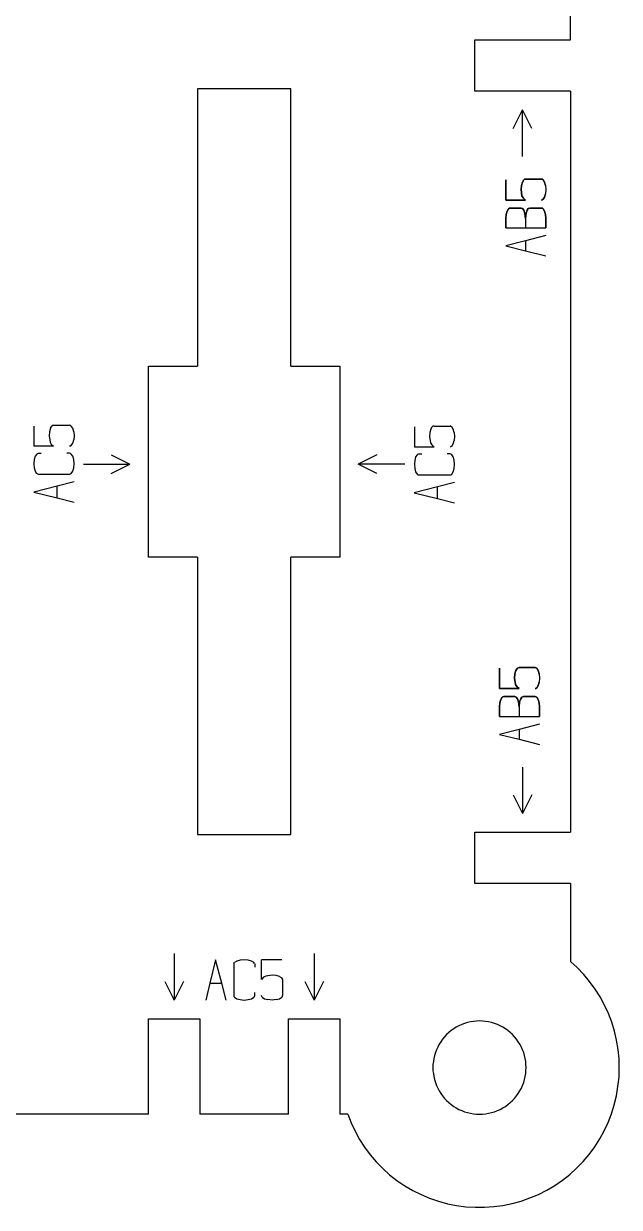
# Model space of a CAD drawing. Header units: millimetres. Extents: x -1665 to -1514, y -292 to -32.
# Drawn here: x -1578.1 to -1514.2, y -292.4 to -165.4 of the extents above; entities that cross this region are included whole.
import ezdxf

# ---------------------------------------------------------------- set-up
doc = ezdxf.new("R2010")
doc.units = ezdxf.units.MM
doc.layers.add('coding', color=2, linetype='Continuous')

msp = doc.modelspace()

# ---------------------------------------------------------------- linework, layer by layer
for p, q in [((-1519.47, -167.11), (-1519.47, -157.61)), ((-1529.72, -172.61), (-1529.72, -167.11)), ((-1529.72, -167.11), (-1519.47, -167.11)), ((-1559.47, -172.36), (-1559.47, -202.11)), ((-1549.47, -172.36), (-1559.47, -172.36)), ((-1549.47, -202.11), (-1549.47, -172.36)), ((-1519.47, -172.61), (-1529.72, -172.61)), ((-1519.47, -172.61), (-1519.47, -252.11)), ((-1564.72, -202.11), (-1559.47, -202.11)), ((-1564.72, -222.61), (-1564.72, -202.11)), ((-1549.47, -202.11), (-1544.22, -202.11)), ((-1544.22, -202.11), (-1544.22, -222.61)), ((-1559.47, -222.61), (-1564.72, -222.61)), ((-1559.47, -222.61), (-1559.47, -252.36)), ((-1549.47, -252.36), (-1549.47, -222.61)), ((-1544.22, -222.61), (-1549.47, -222.61)), ((-1559.47, -252.36), (-1549.47, -252.36)), ((-1529.72, -257.61), (-1529.72, -252.11)), ((-1529.72, -252.11), (-1519.47, -252.11)), ((-1519.47, -257.61), (-1529.72, -257.61)), ((-1519.47, -257.61), (-1519.47, -265.96)), ((-1518.73, -266.63), (-1519.47, -265.96)), ((-1518.04, -267.36), (-1518.73, -266.63)), ((-1517.4, -268.12), (-1518.04, -267.36)), ((-1516.81, -268.93), (-1517.4, -268.12)), ((-1516.27, -269.78), (-1516.81, -268.93)), ((-1515.8, -270.65), (-1516.27, -269.78)), ((-1515.38, -271.56), (-1515.8, -270.65)), ((-1515.03, -272.5), (-1515.38, -271.56)), ((-1564.72, -282.36), (-1564.72, -272.11)), ((-1564.72, -272.11), (-1559.22, -272.11)), ((-1559.22, -272.11), (-1559.22, -282.36)), ((-1549.72, -282.36), (-1549.72, -272.11)), ((-1549.72, -272.11), (-1544.22, -272.11)), ((-1544.22, -272.11), (-1544.22, -282.36)), ((-1531.72, -273.03), (-1531.99, -273.2)), ((-1531.43, -272.87), (-1531.72, -273.03)), ((-1531.13, -272.74), (-1531.43, -272.87)), ((-1530.82, -272.62), (-1531.13, -272.74)), ((-1530.51, -272.53), (-1530.82, -272.62)), ((-1530.19, -272.45), (-1530.51, -272.53)), ((-1529.87, -272.4), (-1530.19, -272.45)), ((-1529.54, -272.37), (-1529.87, -272.4)), ((-1529.22, -272.36), (-1529.54, -272.37)), ((-1528.89, -272.37), (-1529.22, -272.36)), ((-1528.56, -272.4), (-1528.89, -272.37)), ((-1528.24, -272.45), (-1528.56, -272.4)), ((-1527.92, -272.53), (-1528.24, -272.45)), ((-1527.61, -272.62), (-1527.92, -272.53)), ((-1527.3, -272.74), (-1527.61, -272.62)), ((-1527.01, -272.87), (-1527.3, -272.74)), ((-1526.72, -273.03), (-1527.01, -272.87)), ((-1526.44, -273.2), (-1526.72, -273.03)), ((-1514.73, -273.45), (-1515.03, -272.5)), ((-1532.98, -274.06), (-1533.18, -274.31)), ((-1532.75, -273.82), (-1532.98, -274.06)), ((-1532.51, -273.6), (-1532.75, -273.82)), ((-1532.26, -273.39), (-1532.51, -273.6)), ((-1531.99, -273.2), (-1532.26, -273.39)), ((-1526.17, -273.39), (-1526.44, -273.2)), ((-1525.92, -273.6), (-1526.17, -273.39)), ((-1525.68, -273.82), (-1525.92, -273.6)), ((-1525.46, -274.06), (-1525.68, -273.82)), ((-1525.25, -274.31), (-1525.46, -274.06)), ((-1514.51, -274.43), (-1514.73, -273.45)), ((-1533.84, -275.45), (-1533.95, -275.75)), ((-1533.7, -275.15), (-1533.84, -275.45)), ((-1533.55, -274.86), (-1533.7, -275.15)), ((-1533.37, -274.58), (-1533.55, -274.86)), ((-1533.18, -274.31), (-1533.37, -274.58)), ((-1525.06, -274.58), (-1525.25, -274.31)), ((-1524.89, -274.86), (-1525.06, -274.58)), ((-1524.73, -275.15), (-1524.89, -274.86)), ((-1524.6, -275.45), (-1524.73, -275.15)), ((-1524.48, -275.75), (-1524.6, -275.45)), ((-1514.34, -275.41), (-1514.51, -274.43)), ((-1514.25, -276.41), (-1514.34, -275.41)), ((-1534.17, -276.71), (-1534.21, -277.03)), ((-1534.12, -276.38), (-1534.17, -276.71)), ((-1534.05, -276.06), (-1534.12, -276.38)), ((-1533.95, -275.75), (-1534.05, -276.06)), ((-1524.39, -276.06), (-1524.48, -275.75)), ((-1524.31, -276.38), (-1524.39, -276.06)), ((-1524.26, -276.71), (-1524.31, -276.38)), ((-1524.23, -277.03), (-1524.26, -276.71)), ((-1514.22, -277.4), (-1514.25, -276.41)), ((-1534.21, -277.03), (-1534.22, -277.36)), ((-1534.22, -277.36), (-1534.21, -277.69)), ((-1534.21, -277.69), (-1534.17, -278.01)), ((-1534.17, -278.01), (-1534.12, -278.33)), ((-1524.31, -278.33), (-1524.26, -278.01)), ((-1524.26, -278.01), (-1524.23, -277.69)), ((-1524.22, -277.36), (-1524.23, -277.03)), ((-1524.23, -277.69), (-1524.22, -277.36)), ((-1514.25, -278.4), (-1514.22, -277.4)), ((-1534.12, -278.33), (-1534.05, -278.65)), ((-1534.05, -278.65), (-1533.95, -278.97)), ((-1533.95, -278.97), (-1533.84, -279.27)), ((-1533.84, -279.27), (-1533.7, -279.57)), ((-1524.73, -279.57), (-1524.6, -279.27)), ((-1524.6, -279.27), (-1524.48, -278.97)), ((-1524.48, -278.97), (-1524.39, -278.65)), ((-1524.39, -278.65), (-1524.31, -278.33)), ((-1514.36, -279.4), (-1514.25, -278.4)), ((-1533.7, -279.57), (-1533.55, -279.86)), ((-1533.55, -279.86), (-1533.37, -280.14)), ((-1533.37, -280.14), (-1533.18, -280.4)), ((-1533.18, -280.4), (-1532.98, -280.66)), ((-1525.46, -280.66), (-1525.25, -280.4)), ((-1525.25, -280.4), (-1525.06, -280.14)), ((-1525.06, -280.14), (-1524.89, -279.86)), ((-1524.89, -279.86), (-1524.73, -279.57)), ((-1514.76, -281.35), (-1514.52, -280.38)), ((-1514.52, -280.38), (-1514.36, -279.4)), ((-1532.98, -280.66), (-1532.75, -280.89)), ((-1532.75, -280.89), (-1532.51, -281.12)), ((-1532.51, -281.12), (-1532.26, -281.33)), ((-1532.26, -281.33), (-1531.99, -281.52)), ((-1531.99, -281.52), (-1531.72, -281.69)), ((-1531.72, -281.69), (-1531.43, -281.84)), ((-1531.43, -281.84), (-1531.13, -281.98)), ((-1527.3, -281.98), (-1527.01, -281.84)), ((-1527.01, -281.84), (-1526.72, -281.69)), ((-1526.72, -281.69), (-1526.44, -281.52)), ((-1526.44, -281.52), (-1526.17, -281.33)), ((-1526.17, -281.33), (-1525.92, -281.12)), ((-1525.92, -281.12), (-1525.68, -280.89)), ((-1525.68, -280.89), (-1525.46, -280.66)), ((-1515.06, -282.31), (-1514.76, -281.35)), ((-1564.72, -282.36), (-1614.22, -282.36)), ((-1549.72, -282.36), (-1559.22, -282.36)), ((-1543.36, -282.36), (-1544.22, -282.36)), ((-1543.36, -282.36), (-1542.99, -283.29)), ((-1531.13, -281.98), (-1530.82, -282.09)), ((-1530.82, -282.09), (-1530.51, -282.19)), ((-1530.51, -282.19), (-1530.19, -282.26)), ((-1530.19, -282.26), (-1529.87, -282.32)), ((-1529.87, -282.32), (-1529.54, -282.35)), ((-1529.54, -282.35), (-1529.22, -282.36)), ((-1529.22, -282.36), (-1528.89, -282.35)), ((-1528.89, -282.35), (-1528.56, -282.32)), ((-1528.56, -282.32), (-1528.24, -282.26)), ((-1528.24, -282.26), (-1527.92, -282.19)), ((-1527.92, -282.19), (-1527.61, -282.09)), ((-1527.61, -282.09), (-1527.3, -281.98)), ((-1515.42, -283.24), (-1515.06, -282.31)), ((-1542.99, -283.29), (-1542.57, -284.19)), ((-1542.57, -284.19), (-1542.08, -285.07)), ((-1516.32, -285.02), (-1515.84, -284.15)), ((-1515.84, -284.15), (-1515.42, -283.24)), ((-1542.08, -285.07), (-1541.54, -285.91)), ((-1516.86, -285.86), (-1516.32, -285.02)), ((-1541.54, -285.91), (-1540.95, -286.71)), ((-1540.95, -286.71), (-1540.3, -287.47)), ((-1518.1, -287.43), (-1517.45, -286.67)), ((-1517.45, -286.67), (-1516.86, -285.86)), ((-1540.3, -287.47), (-1539.6, -288.18)), ((-1539.6, -288.18), (-1538.86, -288.85)), ((-1519.54, -288.82), (-1518.8, -288.15)), ((-1518.8, -288.15), (-1518.1, -287.43)), ((-1538.86, -288.85), (-1538.07, -289.47)), ((-1538.07, -289.47), (-1537.24, -290.03)), ((-1521.15, -290), (-1520.32, -289.44)), ((-1520.32, -289.44), (-1519.54, -288.82)), ((-1537.24, -290.03), (-1536.38, -290.54)), ((-1536.38, -290.54), (-1535.49, -290.98)), ((-1522.9, -290.96), (-1522.01, -290.51)), ((-1522.01, -290.51), (-1521.15, -290)), ((-1535.49, -290.98), (-1534.57, -291.37)), ((-1534.57, -291.37), (-1533.62, -291.7)), ((-1533.62, -291.7), (-1532.66, -291.96)), ((-1532.66, -291.96), (-1531.68, -292.16)), ((-1526.7, -292.15), (-1525.72, -291.95)), ((-1525.72, -291.95), (-1524.76, -291.68)), ((-1524.76, -291.68), (-1523.82, -291.35)), ((-1523.82, -291.35), (-1522.9, -290.96)), ((-1531.68, -292.16), (-1530.69, -292.29)), ((-1530.69, -292.29), (-1529.69, -292.35)), ((-1529.69, -292.35), (-1528.69, -292.35)), ((-1528.69, -292.35), (-1527.69, -292.28)), ((-1527.69, -292.28), (-1526.7, -292.15))]:
    msp.add_line(p, q)
at = {"layer": 'coding'}
for p, q in [((-1525.59, -176.61), (-1524.59, -174.61)), ((-1524.59, -179.61), (-1524.59, -174.61)), ((-1523.59, -176.61), (-1524.59, -174.61)), ((-1526.4, -184.28), (-1526.4, -182.11)), ((-1526.4, -182.11), (-1526.4, -184.28)), ((-1524.73, -182.72), (-1524.76, -183.16)), ((-1524.76, -183.16), (-1524.73, -182.72)), ((-1524.62, -182.36), (-1524.73, -182.72)), ((-1524.73, -182.72), (-1524.62, -182.36)), ((-1524.47, -182.11), (-1524.62, -182.36)), ((-1524.62, -182.36), (-1524.47, -182.11)), ((-1524.38, -182.05), (-1524.47, -182.11)), ((-1524.47, -182.11), (-1524.38, -182.05)), ((-1524.28, -182.03), (-1524.38, -182.05)), ((-1524.38, -182.05), (-1524.28, -182.03)), ((-1522.57, -182.03), (-1524.28, -182.03)), ((-1524.28, -182.03), (-1522.57, -182.03)), ((-1522.48, -182.05), (-1522.57, -182.03)), ((-1522.57, -182.03), (-1522.48, -182.05)), ((-1522.39, -182.11), (-1522.48, -182.05)), ((-1522.48, -182.05), (-1522.39, -182.11)), ((-1522.23, -182.36), (-1522.39, -182.11)), ((-1522.39, -182.11), (-1522.23, -182.36)), ((-1522.13, -182.72), (-1522.23, -182.36)), ((-1522.23, -182.36), (-1522.13, -182.72)), ((-1522.13, -182.72), (-1522.09, -183.16)), ((-1524.76, -183.16), (-1524.66, -183.83)), ((-1524.66, -183.83), (-1524.76, -183.16)), ((-1524.66, -183.83), (-1524.54, -184.06)), ((-1524.54, -184.06), (-1524.66, -183.83)), ((-1524.54, -184.06), (-1524.28, -184.28)), ((-1524.28, -184.28), (-1524.54, -184.06)), ((-1522.23, -183.96), (-1522.39, -184.2)), ((-1522.39, -184.2), (-1522.23, -183.96)), ((-1522.13, -183.6), (-1522.23, -183.96)), ((-1522.23, -183.96), (-1522.13, -183.6)), ((-1522.09, -183.16), (-1522.13, -183.6)), ((-1524.28, -184.28), (-1526.4, -184.28)), ((-1526.4, -184.28), (-1524.28, -184.28)), ((-1526.1, -185.22), (-1526.26, -185.47)), ((-1526.26, -185.47), (-1526.1, -185.22)), ((-1526.01, -185.16), (-1526.1, -185.22)), ((-1526.1, -185.22), (-1526.01, -185.16)), ((-1525.92, -185.14), (-1526.01, -185.16)), ((-1526.01, -185.16), (-1525.92, -185.14)), ((-1524.75, -185.14), (-1525.92, -185.14)), ((-1525.92, -185.14), (-1524.75, -185.14)), ((-1524.6, -185.19), (-1524.75, -185.14)), ((-1524.75, -185.14), (-1524.6, -185.19)), ((-1524.46, -185.37), (-1524.6, -185.19)), ((-1524.6, -185.19), (-1524.46, -185.37)), ((-1524.35, -185.71), (-1524.46, -185.37)), ((-1524.46, -185.37), (-1524.35, -185.71)), ((-1524.22, -185.7), (-1524.11, -185.37)), ((-1524.11, -185.37), (-1524.22, -185.7)), ((-1524.11, -185.37), (-1523.98, -185.19)), ((-1523.98, -185.19), (-1524.11, -185.37)), ((-1523.98, -185.19), (-1523.83, -185.14)), ((-1523.83, -185.14), (-1523.98, -185.19)), ((-1523.83, -185.14), (-1522.57, -185.14)), ((-1522.57, -185.14), (-1523.83, -185.14)), ((-1522.48, -184.26), (-1522.57, -184.28)), ((-1522.57, -184.28), (-1522.48, -184.26)), ((-1522.57, -185.14), (-1522.47, -185.16)), ((-1522.47, -185.16), (-1522.57, -185.14)), ((-1522.39, -184.2), (-1522.48, -184.26)), ((-1522.48, -184.26), (-1522.39, -184.2)), ((-1522.47, -185.16), (-1522.38, -185.22)), ((-1522.38, -185.22), (-1522.47, -185.16)), ((-1522.38, -185.22), (-1522.23, -185.47)), ((-1522.23, -185.47), (-1522.38, -185.22)), ((-1526.36, -185.83), (-1526.4, -186.26)), ((-1526.4, -186.26), (-1526.36, -185.83)), ((-1526.4, -186.26), (-1526.4, -187.28)), ((-1526.4, -187.28), (-1526.4, -186.26)), ((-1526.26, -185.47), (-1526.36, -185.83)), ((-1526.36, -185.83), (-1526.26, -185.47)), ((-1524.29, -186.26), (-1524.35, -185.71)), ((-1524.35, -185.71), (-1524.29, -186.26)), ((-1524.29, -186.26), (-1524.22, -185.7)), ((-1524.22, -185.7), (-1524.29, -186.26)), ((-1524.29, -186.26), (-1524.29, -187.28)), ((-1522.23, -185.47), (-1522.13, -185.83)), ((-1522.13, -185.83), (-1522.23, -185.47)), ((-1522.13, -185.83), (-1522.09, -186.26)), ((-1522.09, -186.26), (-1522.13, -185.83)), ((-1522.09, -186.26), (-1522.09, -187.28)), ((-1522.09, -187.28), (-1522.09, -186.26)), ((-1526.4, -187.28), (-1524.29, -187.28)), ((-1524.29, -187.28), (-1522.09, -187.28)), ((-1524.29, -188.66), (-1526.41, -189.21)), ((-1526.41, -189.21), (-1524.29, -189.73)), ((-1522.09, -188.09), (-1524.29, -188.66)), ((-1524.29, -188.66), (-1524.29, -189.73)), ((-1524.29, -189.73), (-1522.09, -190.28)), ((-1577.02, -208.53), (-1577.02, -210.7)), ((-1575.35, -209.14), (-1575.39, -209.58)), ((-1575.25, -208.77), (-1575.35, -209.14)), ((-1575.25, -208.77), (-1575.09, -208.53)), ((-1575, -208.47), (-1575.09, -208.53)), ((-1574.91, -208.45), (-1575, -208.47)), ((-1574.91, -208.45), (-1573.2, -208.45)), ((-1573.1, -208.47), (-1573.2, -208.45)), ((-1573.1, -208.47), (-1573.01, -208.53)), ((-1572.86, -208.77), (-1573.01, -208.53)), ((-1572.75, -209.14), (-1572.86, -208.77)), ((-1572.75, -209.14), (-1572.72, -209.58)), ((-1536.21, -208.6), (-1536.21, -210.78)), ((-1534.54, -209.21), (-1534.57, -209.65)), ((-1534.43, -208.85), (-1534.54, -209.21)), ((-1534.43, -208.85), (-1534.28, -208.61)), ((-1534.19, -208.55), (-1534.28, -208.61)), ((-1534.09, -208.53), (-1534.19, -208.55)), ((-1534.09, -208.53), (-1532.38, -208.53)), ((-1532.29, -208.55), (-1532.38, -208.53)), ((-1532.29, -208.55), (-1532.2, -208.61)), ((-1532.04, -208.85), (-1532.2, -208.61)), ((-1531.94, -209.21), (-1532.04, -208.85)), ((-1531.94, -209.21), (-1531.9, -209.65)), ((-1574.91, -210.7), (-1577.02, -210.7)), ((-1575.39, -209.58), (-1575.29, -210.25)), ((-1575.29, -210.25), (-1575.16, -210.48)), ((-1575.16, -210.48), (-1574.91, -210.7)), ((-1573.1, -210.68), (-1573.2, -210.7)), ((-1573.01, -210.62), (-1573.1, -210.68)), ((-1573.01, -210.62), (-1572.86, -210.38)), ((-1572.86, -210.38), (-1572.75, -210.02)), ((-1572.72, -209.58), (-1572.75, -210.02)), ((-1534.09, -210.78), (-1536.21, -210.78)), ((-1534.57, -209.65), (-1534.47, -210.33)), ((-1534.47, -210.33), (-1534.35, -210.56)), ((-1534.35, -210.56), (-1534.09, -210.78)), ((-1532.29, -210.76), (-1532.38, -210.78)), ((-1532.2, -210.7), (-1532.29, -210.76)), ((-1532.2, -210.7), (-1532.04, -210.45)), ((-1532.04, -210.45), (-1531.94, -210.09)), ((-1531.9, -209.65), (-1531.94, -210.09)), ((-1576.88, -211.77), (-1576.99, -212.13)), ((-1576.72, -211.53), (-1576.88, -211.77)), ((-1576.64, -211.46), (-1576.72, -211.53)), ((-1576.64, -211.46), (-1576.54, -211.44)), ((-1576.54, -211.44), (-1576.24, -211.44)), ((-1573.2, -211.44), (-1573.5, -211.44)), ((-1573.1, -211.46), (-1573.2, -211.44)), ((-1573.01, -211.53), (-1573.1, -211.46)), ((-1572.85, -211.77), (-1573.01, -211.53)), ((-1572.75, -212.12), (-1572.85, -211.77)), ((-1568.72, -211.61), (-1566.72, -212.61)), ((-1540.22, -211.61), (-1542.22, -212.61)), ((-1536.07, -211.84), (-1536.17, -212.21)), ((-1535.91, -211.6), (-1536.07, -211.84)), ((-1535.82, -211.54), (-1535.91, -211.6)), ((-1535.82, -211.54), (-1535.73, -211.52)), ((-1535.73, -211.52), (-1535.42, -211.52)), ((-1532.38, -211.52), (-1532.69, -211.52)), ((-1532.29, -211.54), (-1532.38, -211.52)), ((-1532.2, -211.6), (-1532.29, -211.54)), ((-1532.04, -211.84), (-1532.2, -211.6)), ((-1531.94, -212.2), (-1532.04, -211.84)), ((-1576.99, -212.13), (-1577.02, -212.57)), ((-1577.02, -212.57), (-1576.99, -213.01)), ((-1576.99, -213.01), (-1576.88, -213.37)), ((-1572.85, -213.37), (-1572.75, -213.01)), ((-1572.72, -212.57), (-1572.75, -212.12)), ((-1572.75, -213.01), (-1572.72, -212.57)), ((-1571.72, -212.61), (-1566.72, -212.61)), ((-1568.72, -213.61), (-1566.72, -212.61)), ((-1537.22, -212.61), (-1542.22, -212.61)), ((-1540.22, -213.61), (-1542.22, -212.61)), ((-1536.17, -212.21), (-1536.21, -212.64)), ((-1536.21, -212.64), (-1536.17, -213.08)), ((-1536.17, -213.08), (-1536.07, -213.45)), ((-1532.04, -213.45), (-1531.94, -213.09)), ((-1531.9, -212.64), (-1531.94, -212.2)), ((-1531.94, -213.09), (-1531.9, -212.64)), ((-1576.88, -213.37), (-1576.73, -213.61)), ((-1576.64, -213.67), (-1576.73, -213.61)), ((-1576.64, -213.67), (-1576.54, -213.69)), ((-1576.54, -213.69), (-1573.2, -213.69)), ((-1572.72, -214.5), (-1574.53, -214.98)), ((-1573.2, -213.69), (-1573.1, -213.67)), ((-1573.1, -213.67), (-1573.01, -213.61)), ((-1573.01, -213.61), (-1572.85, -213.37)), ((-1536.07, -213.45), (-1535.91, -213.69)), ((-1535.83, -213.75), (-1535.91, -213.69)), ((-1535.83, -213.75), (-1535.73, -213.77)), ((-1535.73, -213.77), (-1532.38, -213.77)), ((-1531.9, -214.58), (-1533.72, -215.05)), ((-1532.38, -213.77), (-1532.28, -213.75)), ((-1532.28, -213.75), (-1532.19, -213.69)), ((-1532.19, -213.69), (-1532.04, -213.45)), ((-1574.53, -214.98), (-1577.03, -215.63)), ((-1577.03, -215.63), (-1574.54, -216.24)), ((-1574.54, -216.24), (-1574.53, -214.98)), ((-1533.72, -215.05), (-1536.22, -215.7)), ((-1536.22, -215.7), (-1533.72, -216.31)), ((-1533.72, -216.31), (-1533.72, -215.05)), ((-1574.54, -216.24), (-1572.72, -216.69)), ((-1533.72, -216.31), (-1531.9, -216.76)), ((-1527.09, -236.69), (-1527.09, -234.52)), ((-1527.09, -234.52), (-1527.09, -236.69)), ((-1525.31, -234.76), (-1525.41, -235.12)), ((-1525.41, -235.12), (-1525.31, -234.76)), ((-1525.15, -234.52), (-1525.31, -234.76)), ((-1525.31, -234.76), (-1525.15, -234.52)), ((-1525.06, -234.46), (-1525.15, -234.52)), ((-1525.15, -234.52), (-1525.06, -234.46)), ((-1524.97, -234.44), (-1525.06, -234.46)), ((-1525.06, -234.46), (-1524.97, -234.44)), ((-1523.26, -234.44), (-1524.97, -234.44)), ((-1524.97, -234.44), (-1523.26, -234.44)), ((-1523.16, -234.46), (-1523.26, -234.44)), ((-1523.26, -234.44), (-1523.16, -234.46)), ((-1523.07, -234.52), (-1523.16, -234.46)), ((-1523.16, -234.46), (-1523.07, -234.52)), ((-1522.92, -234.76), (-1523.07, -234.52)), ((-1523.07, -234.52), (-1522.92, -234.76)), ((-1522.81, -235.12), (-1522.92, -234.76)), ((-1522.92, -234.76), (-1522.81, -235.12)), ((-1525.41, -235.12), (-1525.45, -235.57)), ((-1525.45, -235.57), (-1525.41, -235.12)), ((-1525.45, -235.57), (-1525.35, -236.24)), ((-1525.35, -236.24), (-1525.45, -235.57)), ((-1522.81, -236.01), (-1522.92, -236.37)), ((-1522.92, -236.37), (-1522.81, -236.01)), ((-1522.81, -235.12), (-1522.78, -235.57)), ((-1522.78, -235.57), (-1522.81, -236.01)), ((-1524.97, -236.69), (-1527.09, -236.69)), ((-1527.09, -236.69), (-1524.97, -236.69)), ((-1525.35, -236.24), (-1525.22, -236.47)), ((-1525.22, -236.47), (-1525.35, -236.24)), ((-1525.22, -236.47), (-1524.97, -236.69)), ((-1524.97, -236.69), (-1525.22, -236.47)), ((-1523.16, -236.67), (-1523.26, -236.69)), ((-1523.26, -236.69), (-1523.16, -236.67)), ((-1523.07, -236.61), (-1523.16, -236.67)), ((-1523.16, -236.67), (-1523.07, -236.61)), ((-1522.92, -236.37), (-1523.07, -236.61)), ((-1523.07, -236.61), (-1522.92, -236.37)), ((-1527.05, -238.24), (-1527.09, -238.67)), ((-1527.09, -238.67), (-1527.05, -238.24)), ((-1527.09, -238.67), (-1527.09, -239.69)), ((-1527.09, -239.69), (-1527.09, -238.67)), ((-1526.94, -237.88), (-1527.05, -238.24)), ((-1527.05, -238.24), (-1526.94, -237.88)), ((-1526.79, -237.63), (-1526.94, -237.88)), ((-1526.94, -237.88), (-1526.79, -237.63)), ((-1526.7, -237.57), (-1526.79, -237.63)), ((-1526.79, -237.63), (-1526.7, -237.57)), ((-1526.6, -237.54), (-1526.7, -237.57)), ((-1526.7, -237.57), (-1526.6, -237.54)), ((-1525.44, -237.54), (-1526.6, -237.54)), ((-1526.6, -237.54), (-1525.44, -237.54)), ((-1525.28, -237.6), (-1525.44, -237.54)), ((-1525.44, -237.54), (-1525.28, -237.6)), ((-1525.14, -237.78), (-1525.28, -237.6)), ((-1525.28, -237.6), (-1525.14, -237.78)), ((-1525.04, -238.12), (-1525.14, -237.78)), ((-1525.14, -237.78), (-1525.04, -238.12)), ((-1524.97, -238.67), (-1525.04, -238.12)), ((-1525.04, -238.12), (-1524.98, -238.67)), ((-1524.98, -238.67), (-1524.91, -238.11)), ((-1524.98, -238.67), (-1524.98, -239.69)), ((-1524.91, -238.11), (-1524.97, -238.67)), ((-1524.91, -238.11), (-1524.8, -237.78)), ((-1524.8, -237.78), (-1524.91, -238.11)), ((-1524.8, -237.78), (-1524.67, -237.6)), ((-1524.67, -237.6), (-1524.8, -237.78)), ((-1524.67, -237.6), (-1524.51, -237.54)), ((-1524.51, -237.54), (-1524.67, -237.6)), ((-1524.51, -237.54), (-1523.26, -237.54)), ((-1523.26, -237.54), (-1524.51, -237.54)), ((-1523.26, -237.54), (-1523.16, -237.57)), ((-1523.16, -237.57), (-1523.26, -237.54)), ((-1523.16, -237.57), (-1523.07, -237.63)), ((-1523.07, -237.63), (-1523.16, -237.57)), ((-1523.07, -237.63), (-1522.91, -237.88)), ((-1522.91, -237.88), (-1523.07, -237.63)), ((-1522.91, -237.88), (-1522.81, -238.24)), ((-1522.81, -238.24), (-1522.91, -237.88)), ((-1522.81, -238.24), (-1522.78, -238.67)), ((-1522.78, -238.67), (-1522.81, -238.24)), ((-1522.78, -238.67), (-1522.78, -239.69)), ((-1522.78, -239.69), (-1522.78, -238.67)), ((-1527.09, -239.69), (-1524.98, -239.69)), ((-1524.98, -239.69), (-1522.78, -239.69)), ((-1524.97, -241.07), (-1527.09, -241.62)), ((-1522.78, -240.5), (-1524.97, -241.07)), ((-1524.97, -241.07), (-1524.97, -242.14)), ((-1527.09, -241.62), (-1524.97, -242.14)), ((-1524.97, -242.14), (-1522.78, -242.68)), ((-1524.59, -245.11), (-1524.59, -250.11)), ((-1525.59, -248.11), (-1524.59, -250.11)), ((-1523.59, -248.11), (-1524.59, -250.11)), ((-1561.97, -265.11), (-1561.97, -270.11)), ((-1546.97, -265.11), (-1546.97, -270.11)), ((-1557.53, -265.79), (-1558.14, -268.29)), ((-1556.88, -268.29), (-1557.53, -265.79)), ((-1555.57, -266.19), (-1555.59, -266.28)), ((-1555.59, -266.28), (-1555.59, -269.63)), ((-1555.57, -266.19), (-1555.51, -266.1)), ((-1555.27, -265.94), (-1555.51, -266.1)), ((-1554.9, -265.84), (-1555.27, -265.94)), ((-1554.47, -265.8), (-1554.9, -265.84)), ((-1554.03, -265.84), (-1554.47, -265.8)), ((-1553.67, -265.94), (-1554.03, -265.84)), ((-1553.42, -266.1), (-1553.67, -265.94)), ((-1553.36, -266.19), (-1553.42, -266.1)), ((-1553.36, -266.19), (-1553.34, -266.28)), ((-1553.34, -266.28), (-1553.34, -266.59)), ((-1552.6, -267.92), (-1552.6, -265.8)), ((-1550.43, -265.8), (-1552.6, -265.8)), ((-1552.38, -267.66), (-1552.6, -267.92)), ((-1552.15, -267.54), (-1552.38, -267.66)), ((-1551.48, -267.44), (-1552.15, -267.54)), ((-1551.03, -267.47), (-1551.48, -267.44)), ((-1550.67, -267.58), (-1551.03, -267.47)), ((-1550.67, -267.58), (-1550.43, -267.73)), ((-1550.37, -267.82), (-1550.43, -267.73)), ((-1550.35, -267.92), (-1550.37, -267.82)), ((-1550.35, -267.92), (-1550.35, -269.63)), ((-1562.97, -268.11), (-1561.97, -270.11)), ((-1560.97, -268.11), (-1561.97, -270.11)), ((-1558.14, -268.29), (-1558.59, -270.11)), ((-1558.14, -268.29), (-1556.88, -268.29)), ((-1556.4, -270.11), (-1556.88, -268.29)), ((-1547.97, -268.11), (-1546.97, -270.11)), ((-1545.97, -268.11), (-1546.97, -270.11)), ((-1555.59, -269.63), (-1555.57, -269.73)), ((-1555.57, -269.73), (-1555.51, -269.82)), ((-1555.51, -269.82), (-1555.27, -269.97)), ((-1555.27, -269.97), (-1554.91, -270.07)), ((-1554.91, -270.07), (-1554.47, -270.11)), ((-1554.47, -270.11), (-1554.02, -270.07)), ((-1554.02, -270.07), (-1553.67, -269.97)), ((-1553.67, -269.97), (-1553.42, -269.81)), ((-1553.42, -269.81), (-1553.36, -269.72)), ((-1553.36, -269.72), (-1553.34, -269.63)), ((-1553.34, -269.63), (-1553.34, -269.32)), ((-1552.58, -269.72), (-1552.6, -269.63)), ((-1552.52, -269.81), (-1552.58, -269.72)), ((-1552.52, -269.81), (-1552.28, -269.97)), ((-1552.28, -269.97), (-1551.92, -270.07)), ((-1551.48, -270.11), (-1551.92, -270.07)), ((-1551.03, -270.07), (-1551.48, -270.11)), ((-1551.03, -270.07), (-1550.67, -269.97)), ((-1550.67, -269.97), (-1550.43, -269.81)), ((-1550.37, -269.72), (-1550.43, -269.81)), ((-1550.37, -269.72), (-1550.35, -269.63))]:
    msp.add_line(p, q, dxfattribs=at)

doc.saveas('drawing.dxf')
